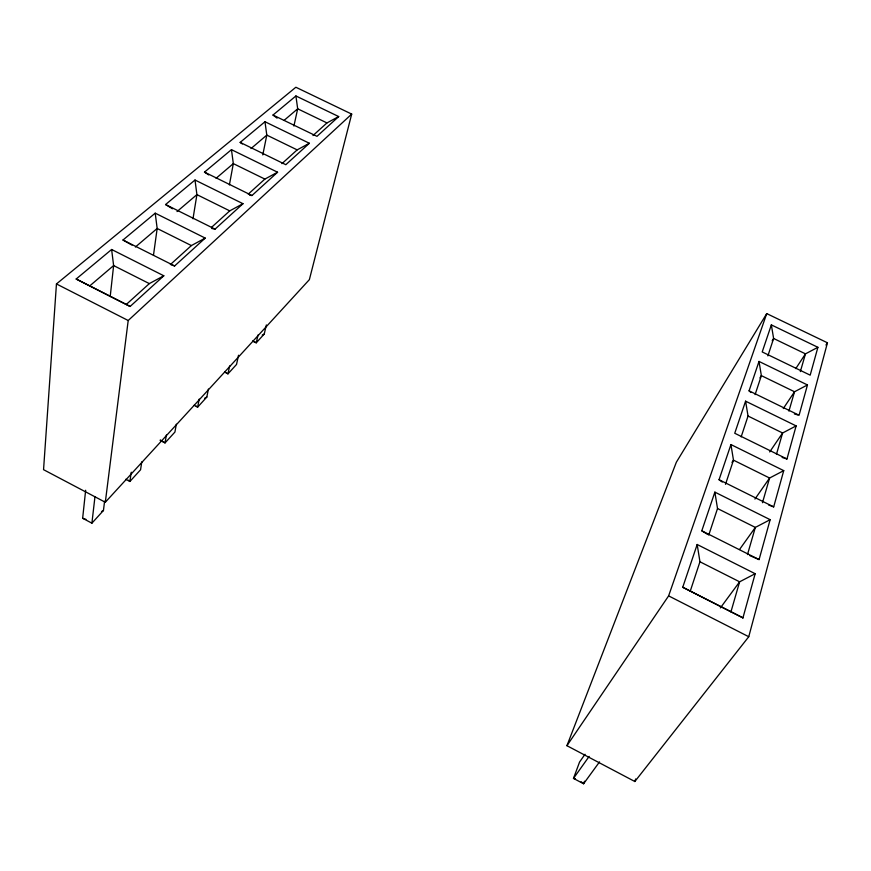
<?xml version="1.0" encoding="UTF-8"?>
<svg xmlns="http://www.w3.org/2000/svg" width="871" height="871" viewBox="0 0 871 871"><rect width="100%" height="100%" fill="white"/><g stroke="black" fill="none" stroke-linecap="round" stroke-linejoin="round"><path stroke-width="1.31" d="M56.452 283.946L43.55 469.676L105.315 502.251L309.368 279.645L351.699 114.09L295.857 87.242L56.452 283.946L128.2 320.506L351.699 114.09M104.596 501.217L103.442 510.504L91.901 523.177L82.647 518.267L85.652 490.253M110.214 296.499L113.622 265.568L111.619 249.487L76.169 279.014L130.138 306.45L163.813 275.78L111.619 249.487M91.901 523.177L94.983 496.579M105.315 502.251L128.2 320.506M153.481 255.214L157.172 228.474L155.212 213.166L122.985 240.015L132.011 245.11M131.249 472.202L129.899 481.467L125.74 479.279M141.777 461.848L140.569 469.763L129.899 481.467L128.668 480.193M192.992 218.784L196.911 194.625L195.006 180.025L165.577 204.533L172.447 208.757M166.394 435.01L165.055 442.893L160.231 440.388M176.323 424.188L174.929 432.049L165.055 442.893L160.297 440.018M229.4 184.935L233.319 163.617L231.457 149.649L204.489 172.12L208.724 174.94M199.187 399.103L197.663 407.116L194.157 405.309M196.269 406.191L197.663 407.116L206.841 397.034L208.409 389.054M262.781 154.929L266.798 135.103L264.98 121.733L240.167 142.398L242.356 143.955M229.65 365.918L227.984 373.833L224.598 372.113M238.523 355.237L236.531 364.448L227.984 373.833L226.536 373.06M293.908 126.023L297.686 108.799L295.911 95.962L273.004 115.048L277.087 118.14M258.034 334.976L256.259 342.804L252.688 341.116M252.982 341.149L256.259 342.804L264.24 334.039L266.352 324.937M748.755 636.723L827.45 342.793L766.73 313.604L676.353 462.229L566.934 745.696L634.85 781.516L748.755 636.723L668.623 595.884L766.73 313.604M742.941 617.855L755.168 573.717L697.181 544.495L682.733 587.261L742.941 617.855L682.733 587.261M749.8 555.589L759.087 559.585L770.149 519.682L714.862 492.126L701.797 530.809L707.753 534.5M768.701 505.038L773.688 506.878L783.737 470.634L730.932 444.569L719.054 479.714L722.277 482.033M786.959 458.973L796.127 425.897L745.587 401.172L734.743 433.257L786.959 458.973L782.136 457.449M807.471 384.949L799.077 415.249L749.071 390.829L759.011 361.432L807.471 384.949L794.526 391.754L783.29 408.553M817.902 347.3L810.182 375.161L762.212 351.938L771.347 324.894L817.902 347.3L805.468 353.855L795.778 368.607M730.943 611.845L739.621 581.817L755.168 573.717M747.481 554.587L755.331 527.412L770.149 519.682M762.463 502.719L769.594 478.027L783.737 470.634M776.464 454.281L782.604 432.996L796.127 425.897M788.93 411.123L794.526 391.754L761.363 375.63L759.011 361.432M800.351 371.59L805.468 353.855L773.622 338.481L771.347 324.894M634.85 781.516L635.688 778.935M690.246 591.169L699.946 561.773L697.181 544.495M708.744 535.121L717.519 508.522L714.862 492.126M725.499 484.341L733.48 460.149L730.932 444.569M741.156 436.894L748.037 416.033L745.587 401.172M755.103 394.607L761.363 375.63L759.915 377.916M767.884 355.869L773.622 338.481L772.196 340.779M584.517 781.222L583.592 783.758L573.488 778.402L579.574 762.016L585.029 754.275M731.988 462.414L733.48 460.149L769.594 478.027L754.95 499.05M825.948 345.036L827.45 342.793M566.934 745.696L668.623 595.884M769.692 451.94L782.604 432.996L748.037 416.033M589.144 756.409L573.488 778.402L575.383 778.783M739.523 549.525L755.331 527.412L717.519 508.522M599.531 761.885L583.592 783.758L581.164 781.777M720.371 607.925L739.621 581.817L699.946 561.773M171.424 264.926L174.625 265.949L205.218 238.088L155.212 213.166M211.664 228.463L215.061 229.127L242.987 203.705L195.006 180.025M249.629 195.267L251.98 195.518L277.577 172.218L231.457 149.649M264.98 121.733L309.368 143.269L285.83 164.695L240.167 142.398M295.911 95.962L338.699 116.562L316.979 136.333L273.004 115.048M126.208 304.523L149.333 283.608L163.813 275.78M170.357 264.588L191.38 245.568L205.218 238.088M211.501 227.375L229.737 210.869L242.987 203.705M248.246 194.124L264.871 179.088L277.577 172.218M281.921 163.661L297.163 149.877L309.368 143.269M312.994 135.549L326.952 122.931L338.699 116.562M89.68 285.96L113.622 265.568L149.333 283.608M135.397 247.026L157.172 228.474L191.38 245.568M177.02 211.566L196.911 194.625L229.737 210.869M216.095 178.294L233.319 163.617L264.871 179.088M251 148.571L266.798 135.103L297.163 149.877M284.251 120.242L297.686 108.799L326.952 122.931M262.225 335.128L264.24 334.039M204.674 398.199L206.841 397.034M101.504 511.538L103.442 510.504M794.406 413.986L797.912 414.934M82.647 518.267L85.968 519.366M204.489 172.12L251.98 195.518M165.577 204.533L215.061 229.127M719.054 479.714L773.688 506.878M122.985 240.015L174.625 265.949M701.797 530.809L759.087 559.585M76.169 279.014L130.138 306.45M749.071 390.829L750.944 392.516"/></g></svg>
